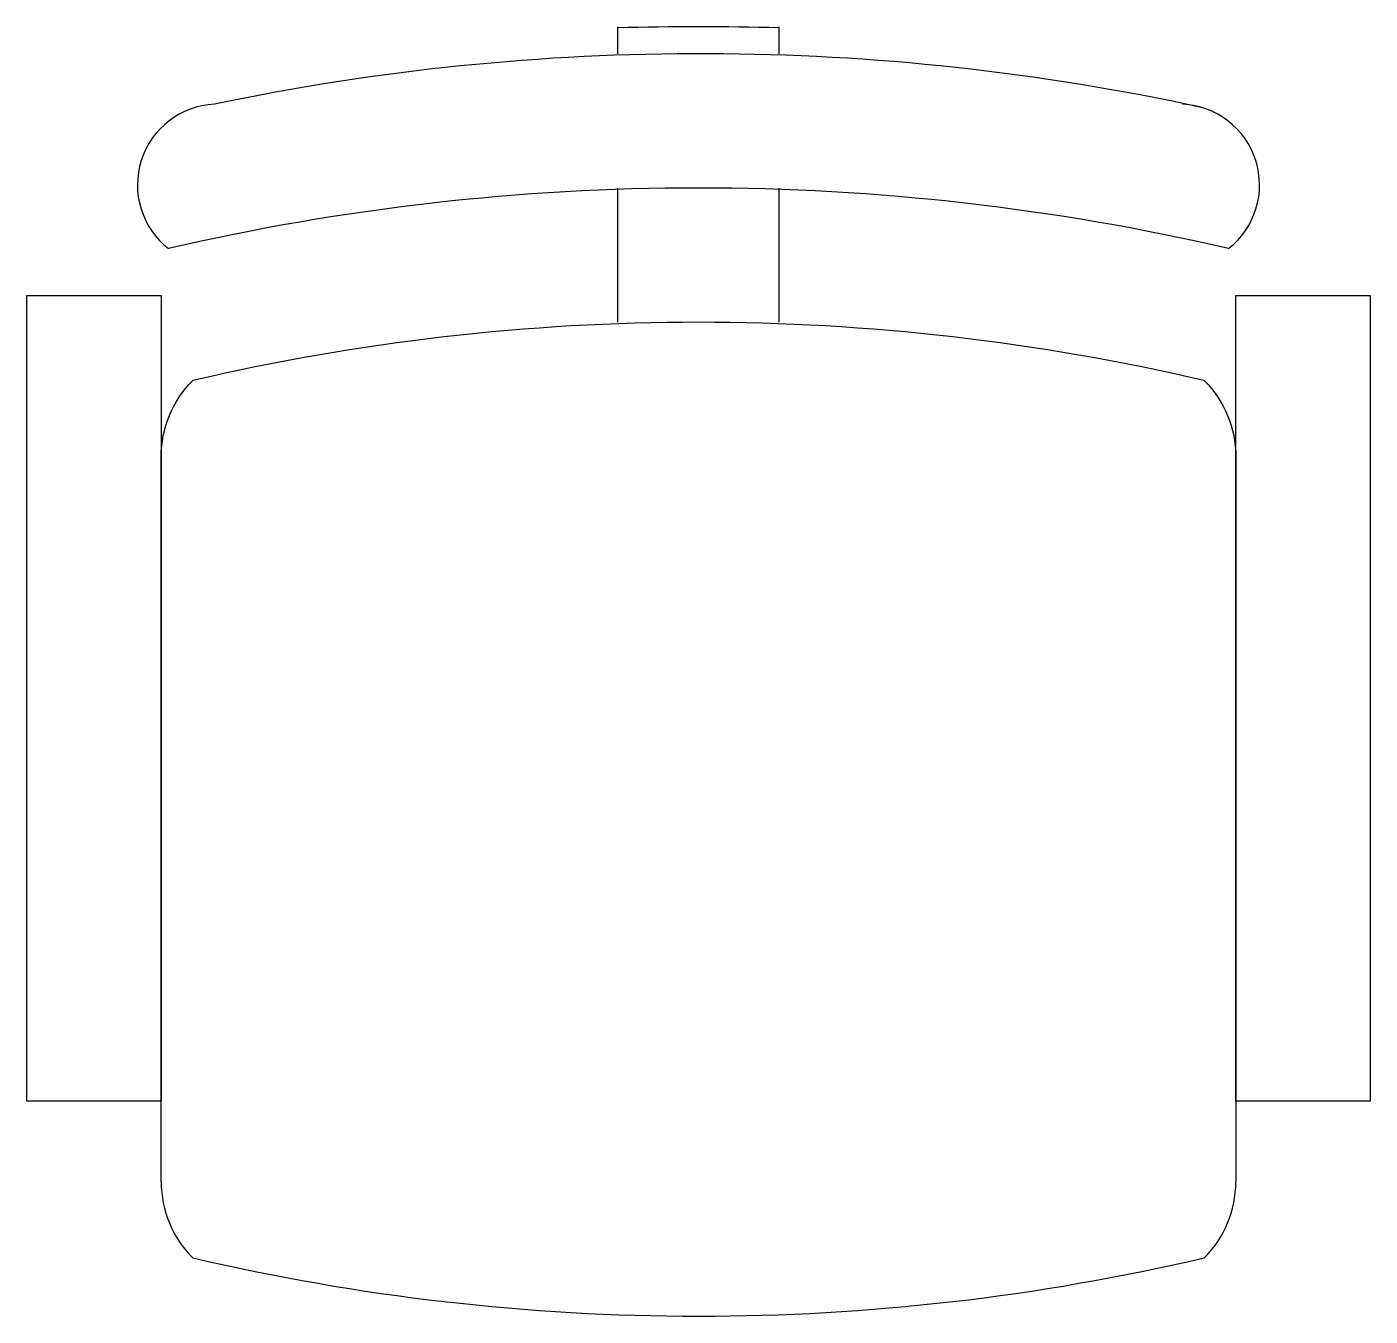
# Model space of a CAD drawing. Extents: x -0.25 to 0.25, y -0.48 to 0.
import ezdxf

# ---------------------------------------------------------------- set-up
doc = ezdxf.new("R2010")
doc.units = 0
doc.header["$LTSCALE"] = 0.5
doc.layers.get('0').update_dxf_attribs({"linetype": 'CONTINUOUS'})

msp = doc.modelspace()

# ---------------------------------------------------------------- linework, layer by layer
for points in [[(-0.0299999999999727, -0.0099999999999909), (-0.0299999999999727, 0)], [(0.0299999999999727, -0.0099999999999909), (0.0299999999999727, 0)], [(-0.0300000000000296, -0.1100000000000136), (-0.0300000000000296, -0.0600000000000023)], [(0.0299999999999727, -0.1100000000000136), (0.0299999999999727, -0.0600000000000023)]]:
    msp.add_lwpolyline(points)
for points in [[(-0.25, -0.3999999999999773), (-0.25, -0.1000000000000227), (-0.2000000000000455, -0.1000000000000227), (-0.2000000000000455, -0.3999999999999773)], [(0.1999999999999886, -0.3999999999999773), (0.1999999999999886, -0.1000000000000227), (0.2499999999999432, -0.1000000000000227), (0.2499999999999432, -0.3999999999999773)]]:
    msp.add_lwpolyline(points, close=True)
for points in [[(-0.1999999999999886, -0.42999999999995), (-0.1999999999999886, -0.160000000000025, -0.19891236737969), (-0.1882842712474257, -0.1317157287525106)], [(0.1882842712474826, -0.1317157287525106, -0.19891236737969), (0.2000000000000455, -0.160000000000025), (0.2000000000000455, -0.42999999999995)], [(-0.1999999999999886, -0.42999999999995, 0.19891236737969), (-0.1882842712474257, -0.4582842712474644)], [(0.1882842712474826, -0.4582842712474644, 0.1989123673796662), (0.2000000000000455, -0.42999999999995)]]:
    msp.add_lwpolyline(points, format="xyb")
for centre, radius, start, end in [((0, -1.428191239437353), 1.428191239437355, 88.79637980720277, 91.20362019279698), ((0.0007568357574428, -0.8899289788277542), 0.8799289602549349, 77.76980388767353, 101.8672647505218), ((-0.1787548783308921, -0.0588620255801402), 0.0300895085570943, 92.74565356005849, 231.8966341063775), ((0.1787548783309489, -0.0588620255801402), 0.0300895085570943, 308.1033658936225, 87.25434643994156), ((5.68e-14, -0.9350051975144424), 0.8750051975144617, 76.96711988455567, 103.032880115448), ((-5.68e-14, -0.9371087764035906), 0.8271087764035887, 76.84174415197087, 103.1582558480129), ((-5.68e-14, 0.3471087764036156), 0.8271087764035923, 256.8417441519871, 283.1582558480292)]:
    msp.add_arc(centre, radius, start, end)

doc.saveas('drawing.dxf')
